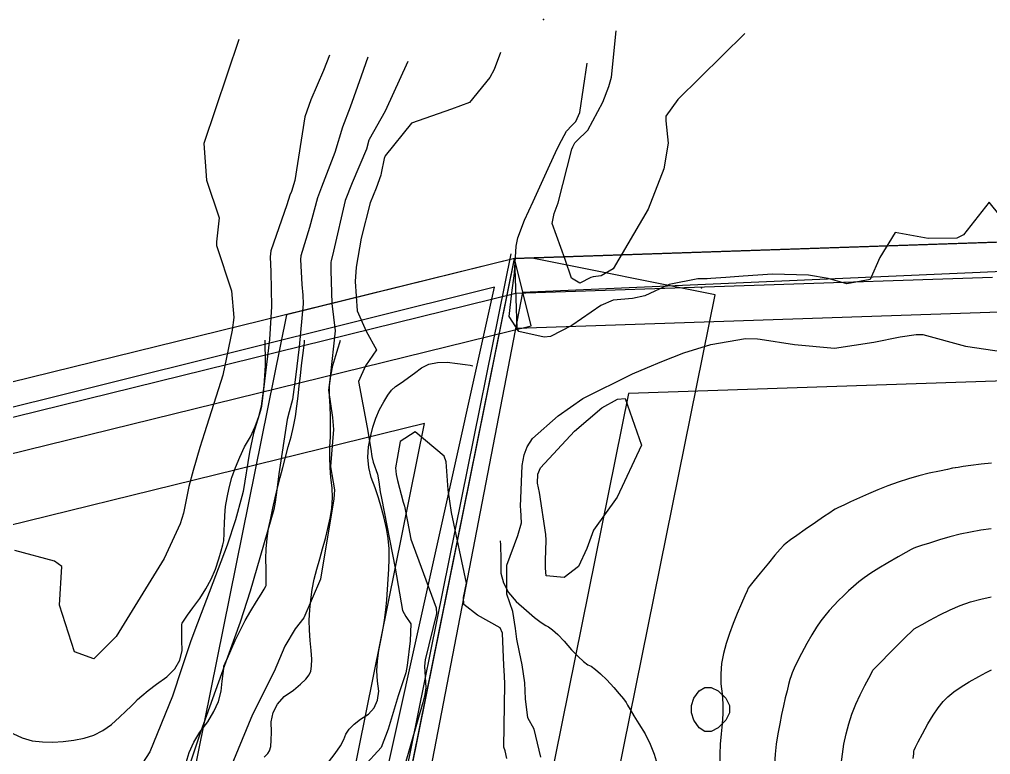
# Model space of a CAD drawing. Header units: feet. Extents: x 1308553 to 1309168, y 398316 to 398679.
# Drawn here: x 1308810.4 to 1308950.4, y 398573 to 398679 of the extents above; entities that cross this region are included whole.
import ezdxf

# ---------------------------------------------------------------- set-up
doc = ezdxf.new("R2010")
doc.units = ezdxf.units.FT
for name, color, linetype in [('C-DRNG-AREA', 150, 'CONTINUOUS'), ('C-PROP', 6, 'CONTINUOUS'), ('C-TOPO-MAJR', 32, 'CONTINUOUS'), ('C-TOPO-SPOT', 7, 'CONTINUOUS'), ('C-UTIL', 4, 'CONTINUOUS'), ('V-PROP-ESMT', 5, 'CONTINUOUS'), ('V-PROP-LINE', 7, 'CONTINUOUS')]:
    doc.layers.add(name, color=color, linetype=linetype)

msp = doc.modelspace()

# ---------------------------------------------------------------- linework, layer by layer
at = {"layer": 'C-DRNG-AREA'}
for points in [[(1308881.76, 398644.45), (1308849.91, 398486.82), (1308856.67, 398488.03), (1308867.89, 398489.84), (1308879.16, 398491.45), (1308890.45, 398492.87), (1308901.76, 398494.09), (1308913.1, 398495.12), (1308924.46, 398495.94), (1308935.82, 398496.57), (1309022.82, 398498.8), (1309019.31, 398649.1), (1308881.76, 398644.45)], [(1308666.49, 398591.52), (1308724.15, 398450.72), (1308736.02, 398455.33), (1308746.7, 398459.25), (1308757.45, 398462.99), (1308768.27, 398466.54), (1308779.15, 398469.9), (1308790.08, 398473.06), (1308801.06, 398476.04), (1308812.1, 398478.84), (1308823.19, 398481.43), (1308834.31, 398483.83), (1308845.47, 398486.03), (1308849.92, 398486.83), (1308881.77, 398644.46), (1308666.49, 398591.52)]]:
    msp.add_lwpolyline(points, close=True, dxfattribs=at)
at = {"layer": 'C-PROP'}
for points in [[(1308882.93, 398639.59), (1308854.02, 398489.67), (1308860.65, 398491.06), (1308871.57, 398493.23), (1308882.34, 398495.3), (1308892.83, 398497.27), (1308902.88, 398498.96), (1308912.58, 398500.09), (1308922.37, 398500.48), (1308932.63, 398500.42), (1309017.98, 398500.06), (1309015.95, 398645.4), (1308882.93, 398639.59)], [(1308670.34, 398588.33), (1308728, 398453.92), (1308739.64, 398458.78), (1308750, 398463.01), (1308760.21, 398467.16), (1308770.07, 398471.21), (1308779.33, 398474.9), (1308788.19, 398477.69), (1308797.56, 398479.62), (1308807.78, 398481.35), (1308818.5, 398483.17), (1308829.46, 398485.04), (1308840.55, 398486.88), (1308844.98, 398487.57), (1308878.93, 398640.35), (1308670.34, 398588.33)], [(1308898.24, 398625), (1308878.05, 398525.1), (1308896, 398525.56), (1309001.75, 398544.52), (1308999.79, 398628.43), (1308898.24, 398625)], [(1308682.01, 398574.74), (1308715.43, 398493.13), (1308780.67, 398504.85), (1308850.92, 398532.14), (1308868.81, 398620.68), (1308682.01, 398574.74)]]:
    msp.add_lwpolyline(points, close=True, dxfattribs=at)
for points in [[(1308775.31, 398613.18), (1308881.96, 398639.46), (1308950.7, 398641.79)], [(1308908.41, 398576.83), (1308907.66, 398577.92), (1308907.29, 398578.99), (1308907.29, 398580.05), (1308907.66, 398581.1), (1308908.41, 398582.13), (1308909.25, 398582.65), (1308910.16, 398582.65), (1308911.16, 398582.13), (1308912.25, 398581.1), (1308912.79, 398580.05), (1308912.79, 398578.99), (1308912.25, 398577.92), (1308911.16, 398576.83), (1308910.16, 398576.28), (1308909.25, 398576.28), (1308908.41, 398576.83)]]:
    msp.add_lwpolyline(points, dxfattribs=at)
at = {"layer": 'C-TOPO-MAJR'}
for points in [[(1308914.99, 398676.94), (1308905.32, 398667.41), (1308903.62, 398665), (1308903.62, 398664.31), (1308903.93, 398661.13), (1308903.31, 398657.43), (1308901.04, 398651.6), (1308896, 398643.01), (1308894.27, 398641.98), (1308893.13, 398641.86), (1308892.78, 398641.76), (1308891.2, 398640.92), (1308890.01, 398641.64), (1308889.1, 398644.35), (1308887.22, 398649.52), (1308887.52, 398650.98), (1308888.07, 398652.52), (1308890.06, 398660.23), (1308890.19, 398660.56), (1308890.51, 398661.15), (1308890.74, 398661.4), (1308892.36, 398662.98), (1308894.53, 398667.01), (1308895.38, 398669.28), (1308895.77, 398670.62), (1308896.47, 398677.32)], [(1308842.03, 398676.06), (1308837.02, 398661.06), (1308837.38, 398655.76), (1308839.23, 398650.33), (1308838.84, 398646.88), (1308838.85, 398646.35), (1308841, 398639.81), (1308841.33, 398635.97), (1308841.11, 398634.16), (1308839.74, 398627.66), (1308837.09, 398619.33), (1308836.41, 398617.25), (1308835.47, 398613.93), (1308834.82, 398611.59), (1308834.05, 398607.78), (1308833.61, 398606.21), (1308831.27, 398601.25), (1308824.36, 398590), (1308821.16, 398586.76), (1308818.34, 398587.77), (1308816.19, 398594.51), (1308816.51, 398600.09), (1308815.47, 398600.86), (1308809.76, 398602.36)], [(1308879.78, 398674.17), (1308878.88, 398671.73), (1308878.25, 398670.59), (1308875.3, 398666.95), (1308872.7, 398666.03), (1308866.94, 398663.98), (1308863.15, 398659.26), (1308862.99, 398658.88), (1308862.59, 398656.79), (1308862.53, 398656.49), (1308861.83, 398654.6), (1308860.97, 398652.49), (1308859.67, 398647.4), (1308858.97, 398643.25), (1308858.82, 398641.15), (1308859.1, 398636.95), (1308860.42, 398633.99), (1308861.88, 398631.32), (1308860.29, 398629), (1308859.29, 398626.74), (1308860.56, 398620.12), (1308861.08, 398616.99), (1308861.21, 398615.95), (1308861.43, 398615.14), (1308862.05, 398613.39), (1308862.23, 398612.27), (1308862.42, 398610.84), (1308862.62, 398609.93), (1308864.6, 398599.85), (1308865.65, 398593.71), (1308866.12, 398592.85), (1308866.85, 398591.8), (1308866.74, 398589.38), (1308866.3, 398585.81), (1308866.13, 398584.73), (1308865.01, 398581.43), (1308863.56, 398576.62), (1308862.59, 398573.99), (1308860.04, 398571.17)], [(1308855.13, 398673.8), (1308854.27, 398671.59), (1308852.43, 398667.35), (1308851.58, 398664.91), (1308850.14, 398655.72), (1308849.62, 398654.12), (1308849.42, 398653.59), (1308848.99, 398652.2), (1308846.68, 398645.58), (1308846.55, 398644.7), (1308846.67, 398642.56), (1308846.77, 398637.56), (1308846.46, 398632.81), (1308845.31, 398623.19), (1308845.16, 398622.57), (1308844.17, 398619.31), (1308843.58, 398616.57), (1308842.65, 398610.87), (1308842.5, 398610.15), (1308841.58, 398606.81), (1308840.37, 398603.14), (1308835.7, 398590.89), (1308835.06, 398589.21), (1308833.82, 398585.46), (1308832.5, 398581.37), (1308829.21, 398573.34), (1308827.61, 398570.92)], [(1308860.64, 398673.52), (1308859.68, 398670.75), (1308858.11, 398666.32), (1308856.98, 398663.42), (1308855.9, 398659.75), (1308853.97, 398654.76), (1308853.39, 398653.21), (1308852.25, 398648.97), (1308851.01, 398644.86), (1308850.94, 398644.33), (1308851.13, 398640.73), (1308851.27, 398639.19), (1308851.34, 398637.95), (1308850.74, 398631.74), (1308850.24, 398627.38), (1308849.78, 398624.17), (1308849.31, 398622.37), (1308849.04, 398621.29), (1308847.81, 398613.45), (1308847.56, 398611.48), (1308847.31, 398609.33), (1308847.11, 398608.27), (1308843.7, 398596.53), (1308842.23, 398592.05), (1308840.4, 398587.02), (1308836.52, 398576.19), (1308835.03, 398571.71)], [(1308866.4, 398672.89), (1308863.16, 398665.7), (1308860.86, 398661.66), (1308860.81, 398661.55), (1308860.46, 398660.23), (1308858.38, 398655.41), (1308857.36, 398652.83), (1308855.7, 398645.56), (1308855.34, 398644.14), (1308855.31, 398643.96), (1308855.3, 398642.73), (1308855.47, 398637.99), (1308855.92, 398634.07), (1308855.22, 398627.42), (1308855, 398625.51), (1308855.53, 398621.55), (1308855.68, 398619.83), (1308855.27, 398614.49), (1308855.45, 398613.35), (1308855.82, 398611.13), (1308855.76, 398609.82), (1308853.83, 398598.27), (1308851.43, 398592.66), (1308850.17, 398591.1), (1308848.69, 398588.61), (1308847.12, 398584.95), (1308844.04, 398578.73), (1308841.06, 398571.54)], [(1308951.8, 398650.61), (1308950.23, 398652.61), (1308946.5, 398647.91), (1308945.58, 398647.41), (1308941.41, 398647.35), (1308936.68, 398648.24), (1308934.45, 398644.64), (1308933.06, 398641.44), (1308929.71, 398640.81), (1308926.99, 398641.62), (1308924.18, 398642.07), (1308919.01, 398642.24), (1308914.75, 398641.93), (1308912.26, 398641.74), (1308910.11, 398641.6), (1308909.55, 398641.57), (1308908.21, 398641.57), (1308904.09, 398640.71), (1308900.57, 398639.12), (1308898.82, 398638.71), (1308896.01, 398638.47), (1308894.22, 398637.71), (1308890.06, 398634.82), (1308886.96, 398633.24), (1308886.06, 398633.12), (1308882.4, 398633.96), (1308881.03, 398636.12), (1308881.41, 398639.55), (1308881.77, 398642.36), (1308882.05, 398646.24), (1308882.27, 398647.47), (1308883.23, 398650.01), (1308884.5, 398652.7), (1308886.9, 398657.99), (1308887.68, 398659.74), (1308888.22, 398660.86), (1308889.3, 398662.83), (1308890.07, 398663.67), (1308890.62, 398664.21), (1308891.22, 398665.52), (1308892.26, 398672.65)], [(1308885.61, 398572.61), (1308884.61, 398576.64), (1308883.7, 398578.26), (1308883.37, 398581.01), (1308883.28, 398583.28), (1308882.88, 398585.92), (1308882.51, 398587.73), (1308882.12, 398589.61), (1308881.92, 398591.16), (1308881.55, 398593.61), (1308880.69, 398596.1), (1308880.69, 398600.29), (1308882.25, 398604.56), (1308882.8, 398606.39), (1308882.71, 398608.26), (1308882.66, 398608.74), (1308882.89, 398614.66), (1308883.2, 398616.17), (1308883.62, 398617.33), (1308884.4, 398618.53), (1308888.07, 398621.81), (1308891.66, 398624.29), (1308898.81, 398627.84), (1308900.97, 398628.76), (1308903.01, 398629.63), (1308906.2, 398630.88), (1308910.1, 398632.07), (1308915.11, 398632.95), (1308916.82, 398632.91), (1308917.22, 398632.85), (1308922.14, 398632.08), (1308927.91, 398631.53), (1308933.59, 398632.41), (1308937.38, 398633.21), (1308939.71, 398633.54), (1308940.64, 398633.5), (1308946.83, 398631.82), (1308952.33, 398631.02)], [(1308809.46, 398576.01), (1308810.82, 398575.35), (1308812.26, 398574.94), (1308813.75, 398574.8), (1308815.25, 398574.76), (1308816.74, 398574.84), (1308818.24, 398575.02), (1308819.73, 398575.31), (1308821.14, 398575.78), (1308822.46, 398576.45), (1308823.69, 398577.29), (1308824.83, 398578.33), (1308825.77, 398579.21), (1308826.52, 398579.92), (1308827.07, 398580.48), (1308827.42, 398580.89), (1308828.06, 398581.45), (1308828.99, 398582.19), (1308830.2, 398583.09), (1308831.69, 398584.15), (1308832.8, 398585.32), (1308833.53, 398586.59), (1308833.87, 398587.95), (1308833.83, 398589.42), (1308833.81, 398590.55), (1308833.81, 398591.34), (1308833.83, 398591.79), (1308833.87, 398591.9), (1308834.15, 398592.33), (1308834.67, 398593.06), (1308835.44, 398594.11), (1308836.44, 398595.46), (1308837.31, 398596.84), (1308838.05, 398598.26), (1308838.67, 398599.7), (1308839.15, 398601.16), (1308839.52, 398602.33), (1308839.76, 398603.2), (1308839.89, 398603.77), (1308839.9, 398604.05), (1308839.92, 398604.55), (1308839.94, 398605.28), (1308839.97, 398606.25), (1308840.01, 398607.44), (1308840.14, 398608.71), (1308840.35, 398610.04), (1308840.66, 398611.44), (1308841.05, 398612.9), (1308841.56, 398614.37), (1308842.17, 398615.84), (1308842.88, 398617.31), (1308843.71, 398618.78), (1308844.39, 398620.24), (1308844.92, 398621.71), (1308845.3, 398623.18), (1308845.53, 398624.65), (1308845.71, 398626.11), (1308845.82, 398627.58), (1308845.87, 398629.05), (1308845.87, 398630.52), (1308845.86, 398631.62), (1308845.86, 398632.35), (1308845.85, 398632.72)], [(1308834.45, 398571.82), (1308834.88, 398573.28), (1308835.55, 398574.75), (1308836.44, 398576.21), (1308837.57, 398577.68), (1308838.45, 398579.15), (1308839.1, 398580.61), (1308839.5, 398582.08), (1308839.67, 398583.55), (1308839.79, 398584.65), (1308839.87, 398585.38), (1308839.91, 398585.75), (1308839.91, 398585.75), (1308840.08, 398586.12), (1308840.4, 398586.85), (1308840.88, 398587.95), (1308841.53, 398589.42), (1308842.22, 398590.86), (1308842.97, 398592.28), (1308843.77, 398593.66), (1308844.62, 398595.02), (1308845.27, 398596.07), (1308845.71, 398596.8), (1308845.95, 398597.22), (1308845.98, 398597.33), (1308846, 398597.78), (1308846, 398598.57), (1308845.99, 398599.7), (1308845.96, 398601.16), (1308846, 398602.63), (1308846.13, 398604.1), (1308846.34, 398605.57), (1308846.64, 398607.03), (1308846.95, 398608.5), (1308847.29, 398609.97), (1308847.64, 398611.44), (1308848.02, 398612.9), (1308848.4, 398614.37), (1308848.79, 398615.84), (1308849.18, 398617.31), (1308849.58, 398618.78), (1308849.92, 398620.24), (1308850.2, 398621.71), (1308850.42, 398623.18), (1308850.58, 398624.65), (1308850.75, 398626.11), (1308850.92, 398627.58), (1308851.09, 398629.05), (1308851.27, 398630.52), (1308851.41, 398631.62), (1308851.5, 398632.35), (1308851.54, 398632.72)], [(1308845.69, 398572.58), (1308846.24, 398573.12), (1308846.47, 398573.48), (1308846.64, 398574.11), (1308846.73, 398575.02), (1308846.75, 398576.21), (1308846.7, 398577.68), (1308846.99, 398579.02), (1308847.63, 398580.23), (1308848.6, 398581.31), (1308849.91, 398582.26), (1308850.95, 398583.1), (1308851.71, 398583.83), (1308852.2, 398584.46), (1308852.42, 398584.97), (1308852.54, 398585.73), (1308852.56, 398586.72), (1308852.49, 398587.95), (1308852.31, 398589.42), (1308852.22, 398590.89), (1308852.21, 398592.36), (1308852.27, 398593.82), (1308852.42, 398595.29), (1308852.64, 398596.76), (1308852.92, 398598.23), (1308853.28, 398599.7), (1308853.72, 398601.16), (1308854.13, 398602.63), (1308854.52, 398604.1), (1308854.89, 398605.57), (1308855.23, 398607.03), (1308855.45, 398608.5), (1308855.54, 398609.97), (1308855.49, 398611.44), (1308855.32, 398612.9), (1308855.2, 398614.37), (1308855.15, 398615.84), (1308855.17, 398617.31), (1308855.25, 398618.78), (1308855.28, 398620.24), (1308855.27, 398621.71), (1308855.21, 398623.18), (1308855.11, 398624.65), (1308855.14, 398626.11), (1308855.3, 398627.58), (1308855.61, 398629.05), (1308856.04, 398630.52), (1308856.37, 398631.62), (1308856.59, 398632.35), (1308856.7, 398632.72)], [(1308854.97, 398571.87), (1308855.96, 398573.13), (1308856.71, 398574.21), (1308857.21, 398575.13), (1308857.47, 398575.88), (1308857.95, 398576.62), (1308858.66, 398577.35), (1308859.59, 398578.08), (1308860.75, 398578.8), (1308861.57, 398579.71), (1308862.06, 398580.8), (1308862.21, 398582.08), (1308862.02, 398583.55), (1308861.96, 398585.02), (1308862.03, 398586.49), (1308862.22, 398587.95), (1308862.54, 398589.42), (1308862.82, 398590.89), (1308863.05, 398592.36), (1308863.24, 398593.82), (1308863.37, 398595.29), (1308863.49, 398596.76), (1308863.59, 398598.23), (1308863.68, 398599.7), (1308863.74, 398601.16), (1308863.7, 398602.63), (1308863.57, 398604.1), (1308863.33, 398605.57), (1308863, 398607.03), (1308862.61, 398608.5), (1308862.17, 398609.97), (1308861.68, 398611.44), (1308861.13, 398612.9), (1308860.78, 398614.37), (1308860.65, 398615.84), (1308860.73, 398617.31), (1308861.01, 398618.78), (1308861.37, 398620.16), (1308861.82, 398621.47), (1308862.34, 398622.69), (1308862.94, 398623.84), (1308863.52, 398624.78), (1308864.08, 398625.51), (1308864.62, 398626.04), (1308865.14, 398626.36), (1308865.77, 398626.79), (1308866.52, 398627.33), (1308867.38, 398627.97), (1308868.36, 398628.72), (1308869.46, 398629.24), (1308870.69, 398629.51), (1308872.06, 398629.54), (1308873.55, 398629.33), (1308874.67, 398629.18), (1308875.42, 398629.08), (1308875.79, 398629.02)], [(1308896.65, 398624.21), (1308897.76, 398624.29), (1308900.12, 398617.56), (1308896.57, 398610.06), (1308893.18, 398605.33), (1308892.24, 398602.66), (1308891.03, 398600.08), (1308888.95, 398598.5), (1308886.36, 398598.73), (1308886.25, 398599.85), (1308886.28, 398600.95), (1308886.36, 398603.85), (1308886.33, 398604.68), (1308885.4, 398610.76), (1308885.13, 398612.1), (1308885.15, 398613.37), (1308885.55, 398614.28), (1308890.46, 398619.6), (1308894.39, 398622.96), (1308896.65, 398624.21)], [(1308879.71, 398591.23), (1308876.45, 398593.05), (1308874.47, 398594.59), (1308874.43, 398595.61), (1308874.89, 398597.68), (1308872.7, 398607.88), (1308872.24, 398611.13), (1308871.96, 398615.15), (1308871.63, 398615.97), (1308867.45, 398619.5), (1308865.31, 398618.12), (1308864.88, 398615.66), (1308864.63, 398614.31), (1308864.73, 398613.33), (1308864.94, 398612.49), (1308865.75, 398609.34), (1308865.92, 398608.76), (1308866.36, 398606.54), (1308866.83, 398604.04), (1308870.5, 398594.11), (1308870.53, 398593.32), (1308868.91, 398586.62), (1308868.83, 398585.7), (1308869, 398582.57), (1308868.86, 398581.62), (1308868.58, 398580.45), (1308865.95, 398571.29)], [(1308950.54, 398614.96), (1308949.06, 398614.82), (1308947.58, 398614.62), (1308946.47, 398614.47), (1308945.73, 398614.37), (1308945.35, 398614.32), (1308945.33, 398614.32), (1308944.95, 398614.24), (1308944.2, 398614.08), (1308943.07, 398613.84), (1308941.58, 398613.53), (1308940.09, 398613.15), (1308938.6, 398612.72), (1308937.11, 398612.24), (1308935.62, 398611.69), (1308934.19, 398611.14), (1308932.82, 398610.57), (1308931.51, 398609.99), (1308930.25, 398609.41), (1308929.26, 398608.93), (1308928.51, 398608.57), (1308928.02, 398608.32), (1308927.78, 398608.19), (1308927.23, 398607.83), (1308926.36, 398607.24), (1308925.19, 398606.44), (1308923.7, 398605.41), (1308922.49, 398604.56), (1308921.58, 398603.91), (1308920.96, 398603.44), (1308920.62, 398603.16), (1308920.08, 398602.58), (1308919.34, 398601.72), (1308918.39, 398600.57), (1308917.23, 398599.13), (1308916.36, 398598.05), (1308915.78, 398597.33), (1308915.49, 398596.96), (1308915.49, 398596.95), (1308915.32, 398596.58), (1308915, 398595.85), (1308914.53, 398594.76), (1308913.89, 398593.32), (1308913.31, 398591.87), (1308912.79, 398590.42), (1308912.31, 398588.97), (1308911.9, 398587.52), (1308911.63, 398586.07), (1308911.52, 398584.62), (1308911.55, 398583.17), (1308911.74, 398581.72), (1308911.83, 398580.27), (1308911.83, 398578.83), (1308911.75, 398577.38), (1308911.57, 398575.93), (1308911.45, 398574.48), (1308911.38, 398573.03), (1308911.38, 398571.58)], [(1308950.53, 398605.53), (1308949.04, 398605.31), (1308947.55, 398605.04), (1308946.06, 398604.72), (1308944.57, 398604.34), (1308943.08, 398603.92), (1308941.6, 398603.44), (1308940.49, 398603.09), (1308939.74, 398602.85), (1308939.37, 398602.73), (1308939.36, 398602.73), (1308938.98, 398602.51), (1308938.23, 398602.09), (1308937.11, 398601.46), (1308935.62, 398600.62), (1308934.31, 398599.84), (1308933.18, 398599.12), (1308932.22, 398598.45), (1308931.44, 398597.85), (1308930.68, 398597.21), (1308929.94, 398596.55), (1308929.21, 398595.87), (1308928.49, 398595.15), (1308927.81, 398594.43), (1308927.17, 398593.71), (1308926.55, 398592.98), (1308925.97, 398592.24), (1308925.34, 398591.33), (1308924.67, 398590.24), (1308923.94, 398588.97), (1308923.18, 398587.52), (1308922.56, 398586.33), (1308922.11, 398585.4), (1308921.81, 398584.74), (1308921.67, 398584.33), (1308921.5, 398583.77), (1308921.31, 398583.04), (1308921.08, 398582.16), (1308920.83, 398581.12), (1308920.57, 398579.97), (1308920.3, 398578.72), (1308920.03, 398577.38), (1308919.75, 398575.93), (1308919.52, 398574.48), (1308919.36, 398573.03), (1308919.26, 398571.58)], [(1308879.72, 398603.79), (1308879.73, 398603.72), (1308879.74, 398603.59), (1308879.75, 398603.39), (1308879.77, 398603.13), (1308879.79, 398602.57), (1308879.81, 398601.71), (1308879.82, 398600.56), (1308879.83, 398599.11), (1308880.2, 398597.7), (1308880.94, 398596.34), (1308882.04, 398595.02), (1308883.5, 398593.74), (1308884.69, 398592.74), (1308885.63, 398592.01), (1308886.3, 398591.57), (1308886.7, 398591.4), (1308887.28, 398590.96), (1308888.03, 398590.27), (1308888.94, 398589.31), (1308890.02, 398588.08), (1308890.96, 398587.11), (1308891.74, 398586.39), (1308892.37, 398585.91), (1308892.85, 398585.69), (1308893.47, 398585.24), (1308894.21, 398584.59), (1308895.09, 398583.72), (1308896.1, 398582.64), (1308896.9, 398581.73), (1308897.5, 398581.01), (1308897.9, 398580.46), (1308898.09, 398580.1), (1308898.46, 398579.46), (1308899, 398578.55), (1308899.71, 398577.38), (1308900.61, 398575.93), (1308901.35, 398574.48), (1308901.94, 398573.03), (1308902.38, 398571.58)], [(1308928.9, 398571.58), (1308929.06, 398573.03), (1308929.29, 398574.48), (1308929.6, 398575.93), (1308929.97, 398577.38), (1308930.43, 398578.8), (1308930.98, 398580.21), (1308931.61, 398581.59), (1308932.32, 398582.94), (1308932.87, 398583.99), (1308933.25, 398584.71), (1308933.47, 398585.12), (1308933.53, 398585.21), (1308933.94, 398585.63), (1308934.68, 398586.39), (1308935.77, 398587.49), (1308937.2, 398588.91), (1308938.28, 398589.99), (1308939.01, 398590.71), (1308939.4, 398591.09), (1308939.43, 398591.11), (1308939.82, 398591.32), (1308940.56, 398591.73), (1308941.66, 398592.34), (1308943.12, 398593.13), (1308944.59, 398593.84), (1308946.06, 398594.44), (1308947.55, 398594.96), (1308949.04, 398595.38), (1308950.53, 398595.72)], [(1308880.7, 398572.38), (1308880.43, 398573.48), (1308880.27, 398574.03), (1308880.38, 398583.11), (1308880.36, 398584.3), (1308880.27, 398585.78), (1308880.05, 398590.45), (1308879.71, 398591.23)], [(1308939.27, 398572.37), (1308939.34, 398573.09), (1308939.38, 398573.5), (1308939.4, 398573.6), (1308939.61, 398574.04), (1308940.01, 398574.82), (1308940.6, 398575.93), (1308941.38, 398577.38), (1308942.14, 398578.64), (1308942.88, 398579.71), (1308943.59, 398580.6), (1308944.28, 398581.29), (1308945.14, 398582), (1308946.17, 398582.73), (1308947.36, 398583.47), (1308948.73, 398584.22), (1308949.79, 398584.79), (1308950.54, 398585.19)]]:
    msp.add_lwpolyline(points, dxfattribs=at)
at = {"layer": 'C-TOPO-SPOT'}
for p in [(1308885.97, 398678.95), (1308908.75, 398640.24)]:
    msp.add_point(p, dxfattribs=at)
at = {"layer": 'C-UTIL'}
msp.add_lwpolyline([(1308849.21, 398486.35), (1308881.29, 398645.16)], dxfattribs=at)
at = {"layer": 'V-PROP-ESMT'}
for points in [[(1309100.66, 398651.86), (1308881.79, 398644.46), (1308882.13, 398634.46), (1309100.99, 398641.86), (1309100.66, 398651.86)], [(1308881.79, 398644.46), (1308666.52, 398591.53), (1308668.91, 398581.82), (1308884.18, 398634.75), (1308881.79, 398644.46)], [(1308819.8, 398492.3), (1308848.31, 398486.54), (1308856.68, 398488.04), (1308867.9, 398489.85), (1308879.17, 398491.46), (1308880.89, 398491.67), (1308910.7, 398639.22), (1308884.34, 398644.54), (1308881.79, 398644.46), (1308848.91, 398636.38), (1308819.8, 398492.3)]]:
    msp.add_lwpolyline(points, close=True, dxfattribs=at)
at = {"layer": 'V-PROP-LINE'}
msp.add_lwpolyline([(1309100.66, 398651.86), (1308881.79, 398644.46), (1308666.52, 398591.53)], dxfattribs=at)
for points in [[(1308881.76, 398644.45), (1308849.91, 398486.82), (1308856.67, 398488.03), (1308867.89, 398489.84), (1308879.16, 398491.45), (1308890.45, 398492.87), (1308901.76, 398494.09), (1308913.1, 398495.12), (1308924.46, 398495.94), (1308935.82, 398496.57), (1309022.82, 398498.8), (1309019.31, 398649.1), (1308881.76, 398644.45)], [(1308666.49, 398591.52), (1308724.15, 398450.72), (1308736.02, 398455.33), (1308746.7, 398459.25), (1308757.45, 398462.99), (1308768.27, 398466.54), (1308779.15, 398469.9), (1308790.08, 398473.06), (1308801.06, 398476.04), (1308812.1, 398478.84), (1308823.19, 398481.43), (1308834.31, 398483.83), (1308845.47, 398486.03), (1308849.92, 398486.83), (1308881.77, 398644.46), (1308666.49, 398591.52)]]:
    msp.add_lwpolyline(points, close=True, dxfattribs=at)

doc.saveas('drawing.dxf')
